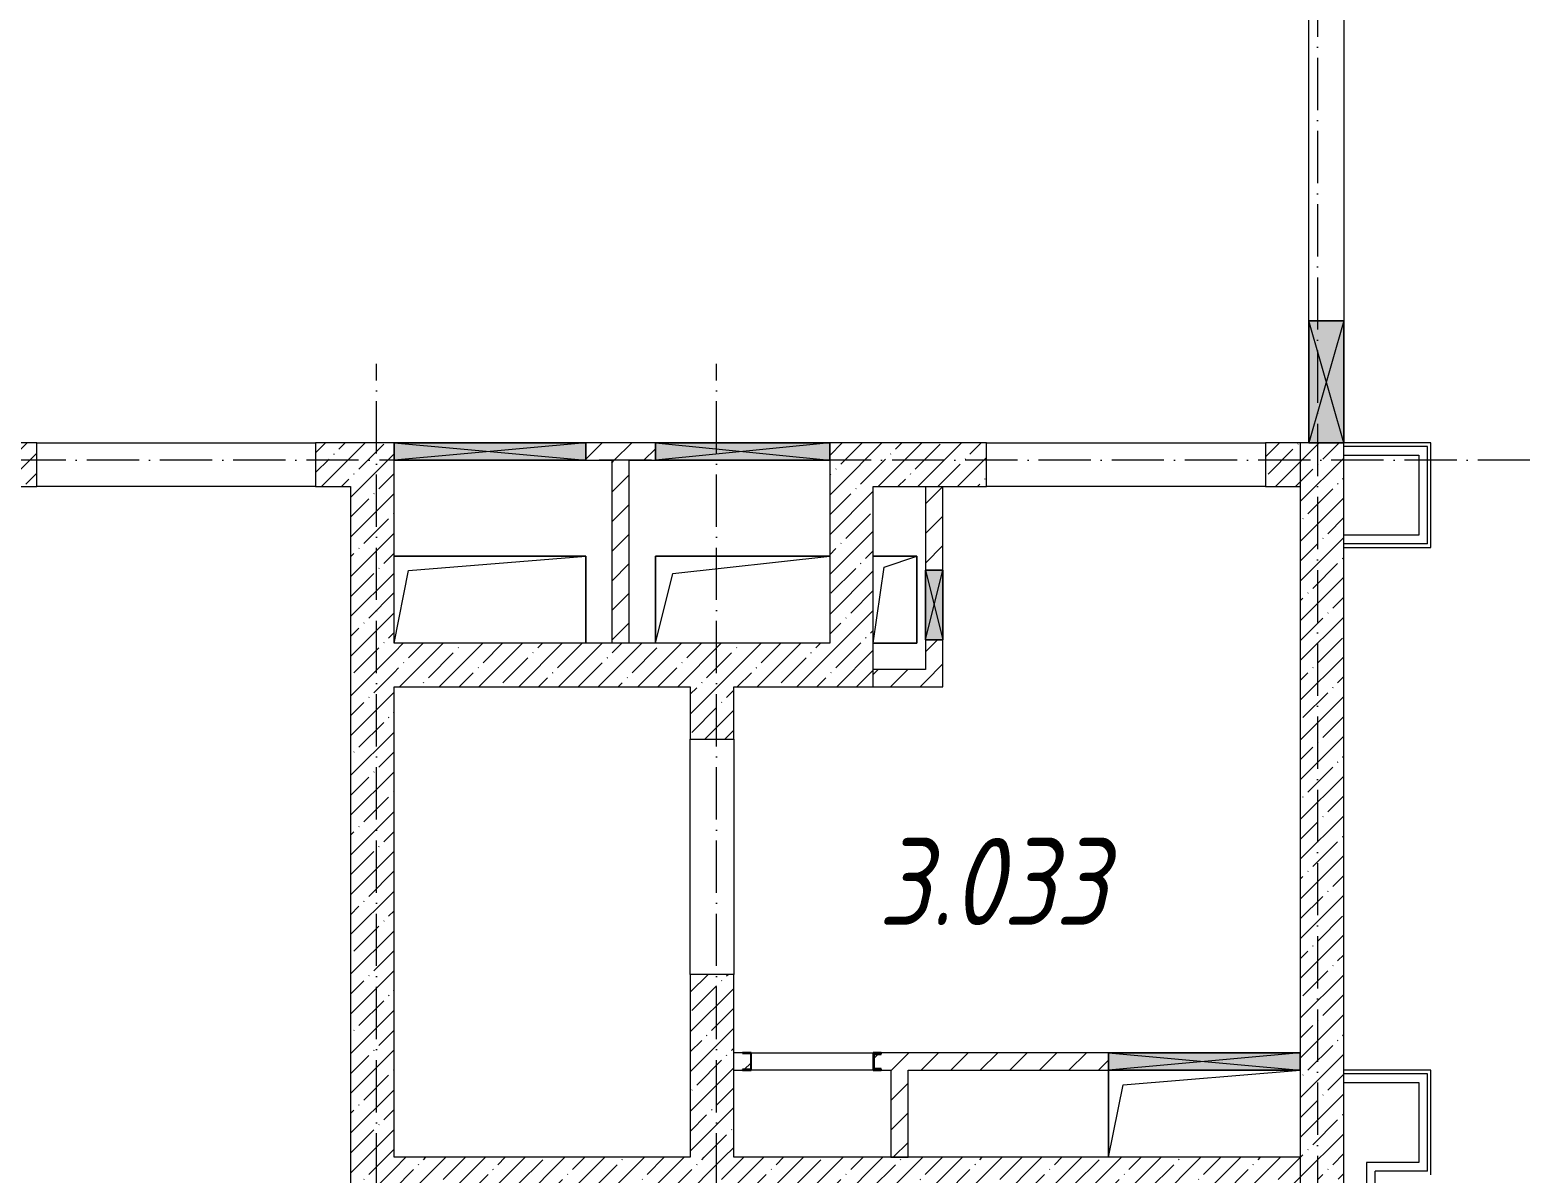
# Model space of a CAD drawing. Header units: millimetres. Extents: x -213536 to 1564669, y -45299 to 942238.
# Drawn here: x 224140 to 232748, y 460907 to 467466 of the extents above; entities that cross this region are included whole.
import ezdxf

# ---------------------------------------------------------------- set-up
doc = ezdxf.new("R2010")
doc.units = ezdxf.units.MM
doc.linetypes.add('50_200_ШТРИХ_1Т_ш5_п1_п1_', pattern=[700, 500, -100, 0, -100])
for name, color, linetype, lineweight in [('A-DETL-GENF-OTLN', 7, 'Continuous', 9), ('A-FLOR-____-OTLN', 7, 'Continuous', 9), ('A-GENM-____-MCUT', 7, 'Continuous', 25), ('A-GENM-____-OTLN', 7, 'Continuous', 9), ('A-GENM-____-OTLN-1', 7, 'Continuous', 25), ('A-GLAZ-____-OTLN', 7, 'Continuous', 9), ('A-WALL-____-MCUT-1', 7, 'Continuous', 9), ('A-WALL-____-MCUT-3', 7, 'Continuous', 9), ('A-WALL-____-OTLN', 7, 'Continuous', 9), ('A-WALL-____-PATT-1', 7, 'Continuous', 9), ('A-WALL-FNSH-MCUT-1', 7, 'Continuous', 9), ('I-WALL-____-OTLN', 7, 'Continuous', 9), ('S-GRID-____-OTLN-1', 7, '50_200_ШТРИХ_1Т_ш5_п1_п1_', 9), ('Марки помещений', 7, 'Continuous', 9)]:
    doc.layers.add(name, color=color, linetype=linetype, lineweight=lineweight)
doc.styles.add('ISOCPEUR_I_2', font='isocpeui.ttf', dxfattribs={"width": 0.85, "height": 2.3})
pattern_1 = [(45, (142429.06, 459015.94), (-84.85281, 84.85281), [])]
pattern_2 = [(45, (142429.06, 459015.94), (-114.04925, 114.04925), []), (45, (142543.1, 459015.94), (-114.04925, 114.04925), [201.612, -40.322, 3.353, -36.97])]

# ---------------------------------------------------------------- blocks, each defined once
blk = doc.blocks.new('154_Фахверк_СКБ_Швеллер - Тип_100_3960_зеркало-28515619-АР1_План отверстий 3 этажа в осях 1-64_А-ГГ')
at = {"layer": 'A-GENM-____-MCUT'}
for p, q in [((175, 50), (125, 50)), ((125, 50), (125, -50)), ((128, 47), (175, 47)), ((128, -47), (128, 47)), ((175, 47), (175, 50)), ((125, -50), (175, -50)), ((175, -47), (128, -47)), ((175, -50), (175, -47))]:
    blk.add_line(p, q, dxfattribs=at)
blk = doc.blocks.new('154_Стойка_СКБ_Швеллер - СМ-2180_100-28318692-АР1_План отверстий 3 этажа в осях 1-64_А-ГГ')
at = {"layer": 'A-GENM-____-MCUT'}
for p, q in [((171, 50), (125, 50)), ((125, 50), (125, -50)), ((129.5, 42.4), (171, 42.4)), ((129.5, -42.4), (129.5, 42.4)), ((171, 42.4), (171, 50)), ((125, -50), (171, -50)), ((171, -42.4), (129.5, -42.4)), ((171, -50), (171, -42.4))]:
    blk.add_line(p, q, dxfattribs=at)
blk = doc.blocks.new('AR_Отверстие прямоугольное _в плите_ - AR_Отверстие прямоугольное _в плите_-V171-АР1_План отверстий 3 этажа в осях 1-64_А-ГГ')
at = {"layer": 'A-GENM-____-OTLN'}
for p, q in [((125, 250), (-125, 250)), ((-125, -250), (-62.5, 187.5)), ((-62.5, 187.5), (125, 250)), ((125, -250), (125, 250)), ((-125, -250), (125, -250))]:
    blk.add_line(p, q, dxfattribs=at)
blk = doc.blocks.new('AR_Отверстие прямоугольное _в плите_ - AR_Отверстие прямоугольное _в плите_-V206-АР1_План отверстий 3 этажа в осях 1-64_А-ГГ')
at = {"layer": 'A-GENM-____-OTLN'}
for p, q in [((500, 250), (-500, 250)), ((-500, 250), (-500, -250)), ((-400, 150), (500, 250)), ((-500, -250), (-400, 150))]:
    blk.add_line(p, q, dxfattribs=at)
blk = doc.blocks.new('AR_Отверстие прямоугольное _в плите_ - AR_Отверстие прямоугольное _в плите_-30552508-АР1_План отверстий 3 этажа в осях 1-64_А-ГГ')
at = {"layer": 'A-GENM-____-OTLN'}
for p, q in [((550, 250), (-550, 250)), ((-466.7, 166.7), (550, 250)), ((550, -250), (550, 250)), ((-550, -250), (-466.7, 166.7))]:
    blk.add_line(p, q, dxfattribs=at)
blk = doc.blocks.new('AR_Отверстие прямоугольное _в плите_ - AR_Отверстие прямоугольное _в плите_-V211-АР1_План отверстий 3 этажа в осях 1-64_А-ГГ')
at = {"layer": 'A-GENM-____-OTLN'}
for p, q in [((-550, 250), (-550, -250)), ((-466.7, 166.7), (550, 250)), ((-550, -250), (-466.7, 166.7))]:
    blk.add_line(p, q, dxfattribs=at)
blk = doc.blocks.new('AR_Отверстие прямоугольное _в стене_ - AR_Отверстие прямоугольное _в стене__ЭОМ-36424574-АР1_План отверстий 3 этажа в осях 1-64_А-ГГ')
at = {"layer": 'A-GLAZ-____-OTLN'}
blk.add_hatch(color=256, dxfattribs=at).paths.add_polyline_path([(350, 100), (-350, 100), (-350, -100), (350, -100)], flags=0)
at = {"layer": 'A-DETL-GENF-OTLN'}
for p, q in [((-350, -100), (-350, 100)), ((-350, 100), (350, 100)), ((350, 100), (-350, -100)), ((-350, 100), (350, -100)), ((350, 100), (-350, 100)), ((-350, 100), (-350, -100)), ((350, 100), (350, -100)), ((350, -100), (350, 100)), ((350, -100), (-350, -100)), ((-350, -100), (350, -100))]:
    blk.add_line(p, q, dxfattribs=at)
blk = doc.blocks.new('AR_Отверстие прямоугольное _в стене_ - AR_Отверстие прямоугольное _в стене__ОВ-36916333-АР1_План отверстий 3 этажа в осях 1-64_А-ГГ')
at = {"layer": 'A-GLAZ-____-OTLN'}
blk.add_hatch(color=256, dxfattribs=at).paths.add_polyline_path([(-90.5, -50), (550, -50), (550, 50), (-550, 50), (-550, -50)], flags=0)
at = {"layer": 'A-DETL-GENF-OTLN'}
for p, q in [((-550, -50), (-550, 50)), ((-550, 50), (550, 50)), ((550, 50), (-550, -50)), ((-550, 50), (550, -50)), ((550, 50), (-550, 50)), ((-550, 50), (-550, -50)), ((550, 50), (550, -50)), ((550, -50), (550, 50)), ((550, -50), (-550, -50)), ((-550, -50), (550, -50))]:
    blk.add_line(p, q, dxfattribs=at)
blk = doc.blocks.new('AR_Отверстие прямоугольное _в стене_ - AR_Отверстие прямоугольное _в стене__ОВ-36971683-АР1_План отверстий 3 этажа в осях 1-64_А-ГГ')
at = {"layer": 'A-GLAZ-____-OTLN'}
blk.add_hatch(color=256, dxfattribs=at).paths.add_polyline_path([(500, -50), (500, 50), (-500, 50), (-500, -50)], flags=0)
at = {"layer": 'A-DETL-GENF-OTLN'}
for p, q in [((-500, -50), (-500, 50)), ((-500, 50), (500, 50)), ((500, 50), (-500, -50)), ((-500, 50), (500, -50)), ((500, 50), (-500, 50)), ((-500, 50), (-500, -50)), ((500, 50), (500, -50)), ((500, -50), (500, 50)), ((500, -50), (-500, -50)), ((-500, -50), (500, -50))]:
    blk.add_line(p, q, dxfattribs=at)
blk = doc.blocks.new('AR_Отверстие прямоугольное _в стене_ - AR_Отверстие прямоугольное _в стене__ОВ-36913595-АР1_План отверстий 3 этажа в осях 1-64_А-ГГ')
at = {"layer": 'A-GLAZ-____-OTLN'}
blk.add_hatch(color=256, dxfattribs=at).paths.add_polyline_path([(550, -50), (550, 50), (-550, 50), (-550, -50), (474.6, -50)], flags=0)
at = {"layer": 'A-DETL-GENF-OTLN'}
for p, q in [((-550, -50), (-550, 50)), ((-550, 50), (550, 50)), ((550, 50), (-550, -50)), ((-550, 50), (550, -50)), ((550, 50), (-550, 50)), ((-550, 50), (-550, -50)), ((550, 50), (550, -50)), ((550, -50), (550, 50)), ((550, -50), (-550, -50)), ((-550, -50), (550, -50))]:
    blk.add_line(p, q, dxfattribs=at)
blk = doc.blocks.new('AR_Отверстие прямоугольное _в стене_ - AR_Отверстие прямоугольное _в стене__ОВ-36970111-АР1_План отверстий 3 этажа в осях 1-64_А-ГГ')
at = {"layer": 'A-GLAZ-____-OTLN'}
blk.add_hatch(color=256, dxfattribs=at).paths.add_polyline_path([(-200, -50), (200, -50), (200, 50), (-200, 50)], flags=0)
at = {"layer": 'A-DETL-GENF-OTLN'}
for p, q in [((-200, -50), (-200, 50)), ((-200, 50), (200, 50)), ((200, 50), (-200, -50)), ((-200, 50), (200, -50)), ((200, 50), (-200, 50)), ((-200, 50), (-200, -50)), ((200, 50), (200, -50)), ((200, -50), (200, 50)), ((200, -50), (-200, -50)), ((-200, -50), (200, -50))]:
    blk.add_line(p, q, dxfattribs=at)

msp = doc.modelspace()

# ---------------------------------------------------------------- hatches: boundary and pattern name
at = {"layer": 'A-WALL-____-PATT-1'}
h = msp.add_hatch(dxfattribs=at)
h.set_pattern_fill('FP_38', color=256, style=0, pattern_type=2)
h.set_pattern_definition(pattern_2)
h.paths.add_polyline_path([(226229.1, 464847), (226229.1, 465097), (225779.1, 465097), (225779.1, 464847), (225979.1, 464847)], flags=0)
h.paths.add_polyline_path([(223829.1, 464847), (224179.1, 464847), (224179.1, 465097), (223579.1, 465097), (223579.1, 464847), (223718.7, 464847)], flags=0)
h = msp.add_hatch(dxfattribs=at)
h.set_pattern_fill('FP_4', color=256, style=0, pattern_type=2)
h.set_pattern_definition(pattern_1)
h.paths.add_polyline_path([(227579.1, 464997), (227729.1, 464997), (227729.1, 465097), (227329.1, 465097), (227329.1, 464997), (227479.1, 464997)], flags=0)
h = msp.add_hatch(dxfattribs=at)
h.set_pattern_fill('FP_38', color=256, style=0, pattern_type=2)
h.set_pattern_definition(pattern_2)
h.paths.add_polyline_path([(231429.1, 464847), (231429.1, 465097), (231229.1, 465097), (231229.1, 464847)], flags=0)
h.paths.add_polyline_path([(229021.1, 464847), (229629.1, 464847), (229629.1, 465097), (228729.1, 465097), (228729.1, 464847), (228979.1, 464847)], flags=0)
h = msp.add_hatch(dxfattribs=at)
h.set_pattern_fill('FP_38', color=256, style=0, pattern_type=2)
h.set_pattern_definition(pattern_2)
h.paths.add_polyline_path([(231429.1, 460872), (231679.1, 460872), (231679.1, 465097), (231429.1, 465097), (231429.1, 461470.1)], flags=0)
h = msp.add_hatch(dxfattribs=at)
h.set_pattern_fill('FP_4', color=256, style=0, pattern_type=2)
h.set_pattern_definition(pattern_1)
h.paths.add_polyline_path([(227579.1, 463947), (227579.1, 464997), (227479.1, 464997), (227479.1, 463947)], flags=0)
h = msp.add_hatch(dxfattribs=at)
h.set_pattern_fill('FP_38', color=256, style=0, pattern_type=2)
h.set_pattern_definition(pattern_2)
h.paths.add_polyline_path([(226229.1, 460747), (226229.1, 464847), (225979.1, 464847), (225979.1, 460747)], flags=0)
h = msp.add_hatch(dxfattribs=at)
h.set_pattern_fill('FP_38', color=256, style=0, pattern_type=2)
h.set_pattern_definition(pattern_2)
h.paths.add_polyline_path([(228979.1, 463947), (228979.1, 464847), (228729.1, 464847), (228729.1, 463947)], flags=0)
h = msp.add_hatch(dxfattribs=at)
h.set_pattern_fill('FP_4', color=256, style=0, pattern_type=2)
h.set_pattern_definition(pattern_1)
h.paths.add_polyline_path([(229379.1, 463697), (229379.1, 463967), (229279.1, 463967), (229279.1, 463697)], flags=0)
h.paths.add_polyline_path([(229379.1, 464367), (229379.1, 464847), (229279.1, 464847), (229279.1, 464367), (229333.3, 464367)], flags=0)
h = msp.add_hatch(dxfattribs=at)
h.set_pattern_fill('FP_38', color=256, style=0, pattern_type=2)
h.set_pattern_definition(pattern_2)
h.paths.add_polyline_path([(228979.1, 463697), (228979.1, 463947), (226229.1, 463947), (226229.1, 463697), (228179.1, 463697)], flags=0)
h = msp.add_hatch(dxfattribs=at)
h.set_pattern_fill('FP_4', color=256, style=0, pattern_type=2)
h.set_pattern_definition(pattern_1)
h.paths.add_polyline_path([(229279.1, 463697), (229279.1, 463797), (228979.1, 463797), (228979.1, 463697), (229021.1, 463697)], flags=0)
h = msp.add_hatch(dxfattribs=at)
h.set_pattern_fill('FP_38', color=256, style=0, pattern_type=2)
h.set_pattern_definition(pattern_2)
h.paths.add_polyline_path([(228179.1, 460997), (228179.1, 462047), (227929.1, 462047), (227929.1, 460997)], flags=0)
h.paths.add_polyline_path([(227929.1, 463397), (228179.1, 463397), (228179.1, 463697), (227929.1, 463697)], flags=0)
h = msp.add_hatch(dxfattribs=at)
h.set_pattern_fill('FP_4', color=256, style=0, pattern_type=2)
h.set_pattern_definition(pattern_1)
h.paths.add_polyline_path([(228179.1, 461497), (228229.1, 461497), (228229.1, 461500), (228276.1, 461500), (228276.1, 461594), (228229.1, 461594), (228229.1, 461597), (228179.1, 461597), (228179.1, 461500)], flags=0)
h.paths.add_polyline_path([(229079.1, 461497), (230329.1, 461497), (230329.1, 461597), (229025.1, 461597), (229025.1, 461589.4), (228983.6, 461589.4), (228983.6, 461504.6), (229025.1, 461504.6), (229025.1, 461497)], flags=0)
h = msp.add_hatch(dxfattribs=at)
h.set_pattern_fill('FP_4', color=256, style=0, pattern_type=2)
h.set_pattern_definition(pattern_1)
h.paths.add_polyline_path([(229179.1, 460997), (229179.1, 461497), (229079.1, 461497), (229079.1, 460997)], flags=0)
h = msp.add_hatch(dxfattribs=at)
h.set_pattern_fill('FP_38', color=256, style=0, pattern_type=2)
h.set_pattern_definition(pattern_2)
h.paths.add_polyline_path([(231429.1, 460747), (231429.1, 460997), (226229.1, 460997), (226229.1, 460747), (230788.6, 460747)], flags=0)

# ---------------------------------------------------------------- linework, layer by layer
at = {"layer": 'A-FLOR-____-OTLN'}
for p, q in [((226229.1, 464447), (227329.1, 464447)), ((227329.1, 464447), (227329.1, 463947)), ((227729.1, 464447), (228729.1, 464447)), ((227729.1, 463947), (227729.1, 464447)), ((228979.1, 464447), (229229.1, 464447)), ((229229.1, 464447), (229229.1, 463947)), ((229229.1, 463947), (228979.1, 463947)), ((230329.1, 460997), (230329.1, 461497))]:
    msp.add_line(p, q, dxfattribs=at)
at = {"layer": 'A-WALL-____-MCUT-1'}
for p, q in [((224179.1, 465097), (223579.1, 465097)), ((224179.1, 464847), (224179.1, 465097)), ((226229.1, 465097), (225779.1, 465097)), ((225779.1, 465097), (225779.1, 464847)), ((229629.1, 465097), (228729.1, 465097)), ((229629.1, 464847), (229629.1, 465097)), ((231479.1, 465097), (231229.1, 465097)), ((231229.1, 465097), (231229.1, 464847)), ((231429.1, 465097), (231429.1, 461597)), ((231679.1, 457597), (231679.1, 465097)), ((226229.1, 463947), (226229.1, 464997)), ((228729.1, 464997), (228729.1, 463947)), ((223829.1, 464847), (224179.1, 464847)), ((225779.1, 464847), (225979.1, 464847)), ((225979.1, 464847), (225979.1, 460747)), ((228979.1, 464847), (229629.1, 464847)), ((228979.1, 463697), (228979.1, 464847)), ((231229.1, 464847), (231429.1, 464847)), ((228729.1, 463947), (226229.1, 463947)), ((226229.1, 460997), (226229.1, 463697)), ((226229.1, 463697), (227929.1, 463697)), ((227929.1, 463697), (227929.1, 463397)), ((228179.1, 463397), (228179.1, 463697)), ((228179.1, 463697), (228979.1, 463697)), ((227929.1, 463397), (228179.1, 463397)), ((227929.1, 462047), (227929.1, 460997)), ((228179.1, 462047), (227929.1, 462047)), ((228179.1, 460997), (228179.1, 462047)), ((231429.1, 461497), (231429.1, 457597)), ((227929.1, 460997), (226229.1, 460997)), ((231429.1, 460997), (228179.1, 460997))]:
    msp.add_line(p, q, dxfattribs=at)
at = {"layer": 'A-WALL-____-MCUT-3'}
for p, q in [((232159.1, 465077), (231679.1, 465077)), ((232159.1, 464517), (232159.1, 465077)), ((231679.1, 465027), (232109.1, 465027)), ((232109.1, 465027), (232109.1, 464567)), ((232109.1, 464567), (231679.1, 464567)), ((232159.1, 464517), (231679.1, 464517)), ((232159.1, 461477), (231679.1, 461477)), ((232159.1, 460917), (232159.1, 461477)), ((231679.1, 461427), (232109.1, 461427)), ((232109.1, 461427), (232109.1, 460967)), ((232109.1, 460967), (231809.1, 460967)), ((231809.1, 460967), (231809.1, 457877)), ((232159.1, 460917), (231859.1, 460917)), ((231859.1, 457927), (231859.1, 460917))]:
    msp.add_line(p, q, dxfattribs=at)
at = {"layer": 'A-WALL-____-OTLN'}
for p, q in [((224179.1, 465097), (225779.1, 465097)), ((229629.1, 465097), (231229.1, 465097)), ((225779.1, 464847), (224179.1, 464847)), ((231229.1, 464847), (229629.1, 464847)), ((227929.1, 462047), (227929.1, 463397)), ((228179.1, 463397), (228179.1, 462047))]:
    msp.add_line(p, q, dxfattribs=at)
at = {"layer": 'A-WALL-FNSH-MCUT-1'}
for p, q in [((227729.1, 465097), (227329.1, 465097)), ((232179.1, 465097), (231679.1, 465097)), ((232179.1, 464497), (232179.1, 465097)), ((227329.1, 464997), (227479.1, 464997)), ((227479.1, 464997), (227479.1, 463947)), ((227579.1, 464997), (227729.1, 464997)), ((227579.1, 463947), (227579.1, 464997)), ((229279.1, 464847), (229279.1, 464367)), ((229379.1, 464367), (229379.1, 464847)), ((231679.1, 464497), (232179.1, 464497)), ((229279.1, 463967), (229279.1, 463797)), ((229379.1, 463697), (229379.1, 463967)), ((229279.1, 463797), (228979.1, 463797)), ((228979.1, 463697), (229379.1, 463697)), ((228229.1, 461597), (228179.1, 461597)), ((230329.1, 461597), (229025.1, 461597)), ((228179.1, 461497), (228229.1, 461497)), ((229025.1, 461497), (229079.1, 461497)), ((229079.1, 461497), (229079.1, 460997)), ((229179.1, 461497), (230329.1, 461497)), ((229179.1, 460997), (229179.1, 461497)), ((232179.1, 461497), (231679.1, 461497)), ((232179.1, 460897), (232179.1, 461497)), ((229079.1, 460997), (229179.1, 460997))]:
    msp.add_line(p, q, dxfattribs=at)
at = {"layer": 'I-WALL-____-OTLN'}
for p, q in [((231479.1, 465797), (231479.1, 467997)), ((231679.1, 467997), (231679.1, 465797)), ((228279.1, 461597), (228979.1, 461597)), ((228979.1, 461497), (228279.1, 461497))]:
    msp.add_line(p, q, dxfattribs=at)
at = {"layer": 'S-GRID-____-OTLN-1', "color": 251, "ltscale": 0.6, "true_color": 0x636466}
for p, q in [((231529.1, 508896.9), (231529.1, 454533.3)), ((226129.1, 454533.3), (226129.1, 465551)), ((228079.1, 454533.3), (228079.1, 465551)), ((232747.8, 464997), (137760.3, 464997))]:
    msp.add_line(p, q, dxfattribs=at)

# ---------------------------------------------------------------- block references
at = {"layer": 'A-GENM-____-OTLN'}
for name, p in [('AR_Отверстие прямоугольное _в плите_ - AR_Отверстие прямоугольное _в плите_-30552508-АР1_План отверстий 3 этажа в осях 1-64_А-ГГ', (226779.1, 464197)), ('AR_Отверстие прямоугольное _в плите_ - AR_Отверстие прямоугольное _в плите_-V206-АР1_План отверстий 3 этажа в осях 1-64_А-ГГ', (228229.1, 464197)), ('AR_Отверстие прямоугольное _в плите_ - AR_Отверстие прямоугольное _в плите_-V171-АР1_План отверстий 3 этажа в осях 1-64_А-ГГ', (229104.1, 464197)), ('AR_Отверстие прямоугольное _в плите_ - AR_Отверстие прямоугольное _в плите_-V211-АР1_План отверстий 3 этажа в осях 1-64_А-ГГ', (230879.1, 461247))]:
    msp.add_blockref(name, p, dxfattribs=at)
at = {"layer": 'A-GENM-____-OTLN-1', "rotation": 180}
msp.add_blockref('154_Фахверк_СКБ_Швеллер - Тип_100_3960_зеркало-28515619-АР1_План отверстий 3 этажа в осях 1-64_А-ГГ', (228404.1, 461547), dxfattribs=at)
at = {"layer": 'A-GENM-____-OTLN-1'}
msp.add_blockref('154_Стойка_СКБ_Швеллер - СМ-2180_100-28318692-АР1_План отверстий 3 этажа в осях 1-64_А-ГГ', (228854.1, 461547), dxfattribs=at)
at = {"layer": 'A-GLAZ-____-OTLN'}
for name, p, rotation in [('AR_Отверстие прямоугольное _в стене_ - AR_Отверстие прямоугольное _в стене__ЭОМ-36424574-АР1_План отверстий 3 этажа в осях 1-64_А-ГГ', (231579.1, 465447), 269.9999999999999), ('AR_Отверстие прямоугольное _в стене_ - AR_Отверстие прямоугольное _в стене__ОВ-36970111-АР1_План отверстий 3 этажа в осях 1-64_А-ГГ', (229329.1, 464167), 90)]:
    msp.add_blockref(name, p, dxfattribs=dict(at, rotation=rotation))
for name, p in [('AR_Отверстие прямоугольное _в стене_ - AR_Отверстие прямоугольное _в стене__ОВ-36913595-АР1_План отверстий 3 этажа в осях 1-64_А-ГГ', (226779.1, 465047)), ('AR_Отверстие прямоугольное _в стене_ - AR_Отверстие прямоугольное _в стене__ОВ-36971683-АР1_План отверстий 3 этажа в осях 1-64_А-ГГ', (228229.1, 465047)), ('AR_Отверстие прямоугольное _в стене_ - AR_Отверстие прямоугольное _в стене__ОВ-36916333-АР1_План отверстий 3 этажа в осях 1-64_А-ГГ', (230879.1, 461547))]:
    msp.add_blockref(name, p, dxfattribs=at)

# ---------------------------------------------------------------- texts
at = {"layer": 'Марки помещений', "insert": (229007, 462829.8), "char_height": 500, "width": 785.654, "attachment_point": 1, "style": 'ISOCPEUR_I_2'}
msp.add_mtext('3.033', dxfattribs=at)

doc.saveas('drawing.dxf')
